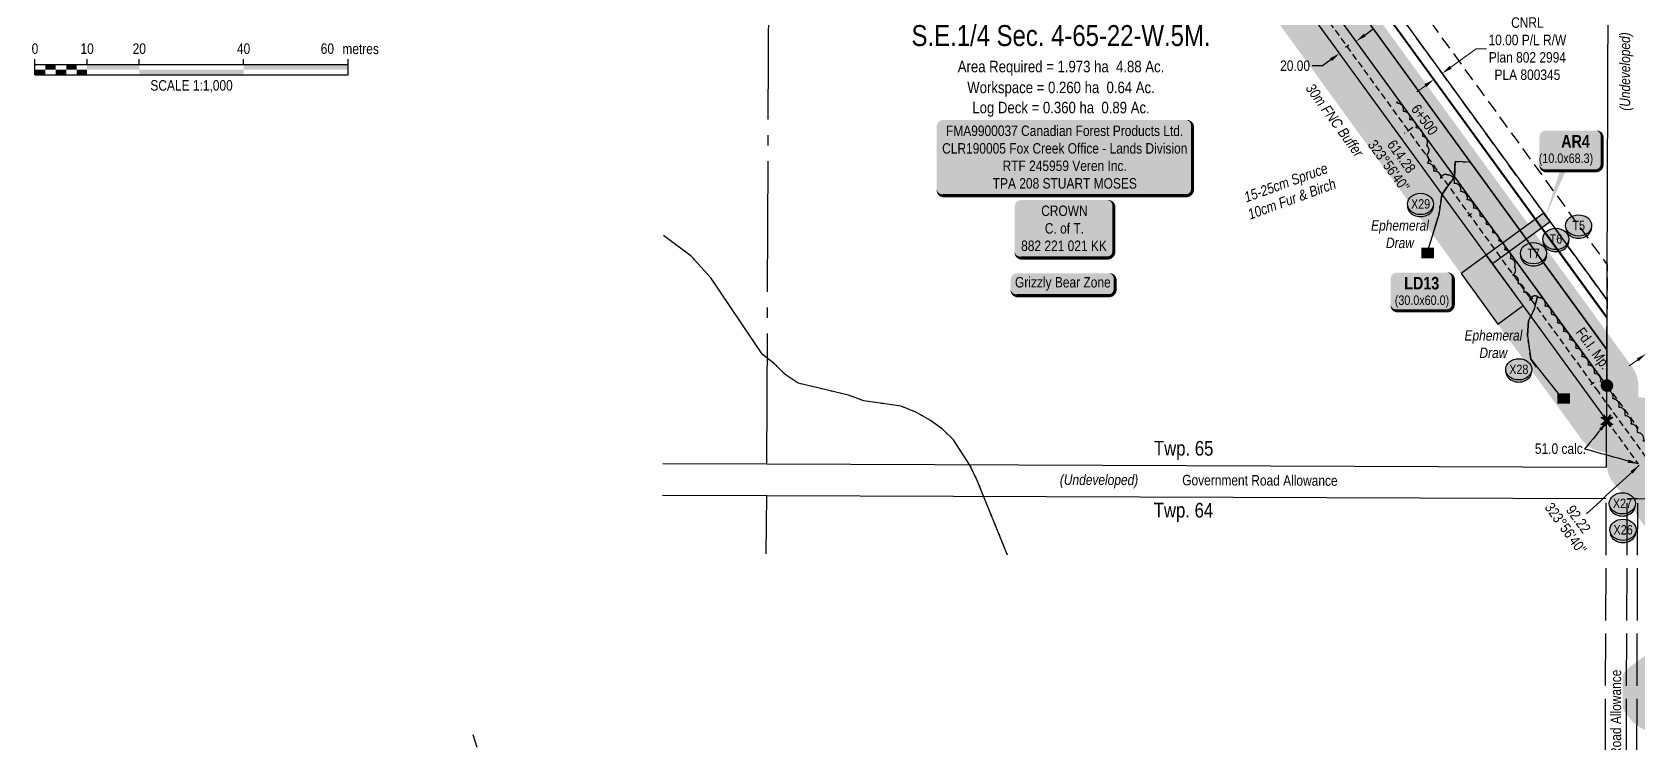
# Model space of a CAD drawing. Extents: x 481557 to 490744, y 6043801 to 6052728.
# Drawn here: x 482158 to 483696, y 6048831 to 6049512 of the extents above; entities that cross this region are included whole.
import ezdxf
from ezdxf.enums import TextEntityAlignment as Align

# ---------------------------------------------------------------- set-up
doc = ezdxf.new("R2010")
doc.units = 0
doc.header["$LTSCALE"] = 5
doc.header["$PDSIZE"] = 5
for name, pattern in [('0', [1, 1, 0]), ('foc-ACCESSROAD', [3.75, 2.5, -1.25]), ('foc-QUARTERLINE', [33, 25, -3, 2, -3]), ('foc-TIELINE', [1.875, 1.25, -0.625]), ('foc-TOPO-ephemeral', [6.25, 3.125, -0.625, 0.625, -0.625, 0.625, -0.625]), ('foc-TRAV', [1.875, 1.25, -0.625]), ('foc-UNSURVEYED', [12.5, 10, -2.5]), ('foc-WHEELTRACKS', [2, 0.4, -1.6])]:
    doc.linetypes.add(name, pattern=pattern)
doc.layers.get('Defpoints').update_dxf_attribs({"color": 9})
for name, color, linetype in [('AS-OWNER', 7, 'Continuous'), ('AS-SURFACE IMPACT', 7, 'Continuous'), ('AS-UNDERLAY-H', 141, 'Continuous'), ('C-AR', 13, 'foc-ACCESSROAD'), ('C-RW', 13, 'Continuous'), ('C-SYMBOL', 7, 'Continuous'), ('D-TXT', 6, 'Continuous'), ('DETAIL-T', 7, 'Continuous'), ('F-RW', 190, 'Continuous'), ('L-AREAREQUIRED', 7, 'Continuous'), ('L-AREAWORK', 5, 'Continuous'), ('L-BD', 7, 'Continuous'), ('L-MON', 1, 'Continuous'), ('L-QSEC', 8, 'foc-QUARTERLINE'), ('L-ROAD-T', 7, 'Continuous'), ('L-SEC', 7, 'Continuous'), ('L-SECLBL', 7, 'Continuous'), ('L-USEC', 7, 'foc-UNSURVEYED'), ('P-BUFFER-H 30m', 51, 'Continuous'), ('P-BUFFER-T', 40, 'Continuous'), ('P-CROSSINGS', 250, 'Continuous'), ('P-PROPOSED', 10, 'Continuous'), ('P-PROPOSED-H', 21, 'Continuous'), ('P-TEMP-BLOCKS', 250, 'Continuous'), ('P-TEMP-H', 41, 'Continuous'), ('P-TEMP_LOG DECK', 46, 'Continuous'), ('P-TRAV', 4, 'foc-TRAV'), ('P-TXT', 4, 'Continuous'), ('P-WORKAREA', 113, 'Continuous'), ('P-WORKAREA-H', 111, 'Continuous'), ('T-BUSH', 110, '0'), ('T-BUSH-T', 110, 'Continuous'), ('T-DRAW', 143, 'foc-TOPO-ephemeral'), ('T-TIE', 201, 'foc-TIELINE'), ('T-WATER-P3', 160, 'foc-WHEELTRACKS'), ('T-WATER-T', 170, 'Continuous')]:
    doc.layers.add(name, color=color, linetype=linetype)
for name, color, linetype, lineweight in [('C-AR-T', 13, 'Continuous', 9), ('F-RW-T', 190, 'Continuous', 9), ('T-TEXT', 48, 'Continuous', 18)]:
    doc.layers.add(name, color=color, linetype=linetype, lineweight=lineweight)
doc.styles.add('100L', font='ARIALN.TTF', dxfattribs={"height": 11})
doc.styles.add('175L', font='ARIALN.TTF', dxfattribs={"height": 20})
doc.styles.add('80', font='ARIALN.TTF', dxfattribs={"height": 10})
doc.styles.add('80CG', font='ARIALN.TTF', dxfattribs={"height": 10})
doc.styles.add('80L', font='ARIALN.TTF', dxfattribs={"height": 10})
doc.styles.add('80LS', font='ARIALNI.TTF', dxfattribs={"height": 10})
doc.styles.add('BOLD', font='ARIALNB.TTF')
doc.styles.add('Crossing', font='ARIALN.TTF', dxfattribs={"height": 10})
doc.styles.add('foc-LtypeFont', font='ARIALN.TTF', dxfattribs={"height": 7.35})
doc.linetypes.add('foc-TOPO-flowdirection-NOLINE', pattern='A,0,[">",foc-LtypeFont,S=0.3,R=0,X=0,Y=-0.945],-20,[">",foc-LtypeFont,S=0.3,R=0,X=0,Y=-0.945],0', length=20)
doc.dimstyles.new('Compass 5 000', dxfattribs={"dimscale": 5, "dimtxt": 9, "dimasz": 2, "dimexe": 0.2, "dimexo": 0.0625, "dimgap": 0.5, "dimtad": 0, "dimtih": 1, "dimtoh": 1, "dimzin": 0, "dimdsep": 46, "dimtxsty": '80CG', "dimcen": 0.1, "dimse1": 1, "dimse2": 1, "dimclrd": 256, "dimclrt": 256, "dimaunit": 1, "dimadec": 4, "dimazin": 0, "dimtfac": 0.06, "dimtofl": 0, "dimtmove": 0, "dimatfit": 1, "dimfxl": 0.2, "dimtolj": 1, "dimtzin": 0, "dimlwd": -1, "dimarcsym": 0})

# ---------------------------------------------------------------- blocks, each defined once
blk = doc.blocks.new('*U78')
h = blk.add_hatch(color=255)
edge = h.paths.add_edge_path()
edge.add_line((-116.5, -37), (116.5, -37))
edge.add_arc((116.5, -31), 6, 270, 360)
edge.add_line((122.5, -31), (122.5, 29.5))
edge.add_arc((116.5, 29.5), 6, 0, 90)
edge.add_line((116.5, 35.5), (-116.5, 35.5))
edge.add_arc((-116.5, 29.5), 6, 90, 180)
edge.add_line((-122.5, 29.5), (-122.5, -31))
edge.add_arc((-116.5, -31), 6, 180, 270)
at = {"color": 44, "flags": 128}
blk.add_lwpolyline([(-116.5, -37, 3, 3, 0), (116.5, -37, 3, 3, 0.414214), (122.5, -31, 3, 3, 0), (122.5, 29.5, 3, 0, 0.414214), (116.5, 35.5, 0, 0, 0), (-116.5, 35.5, 0, 0, 0.414214), (-122.5, 29.5, 0, 0, 0), (-122.5, -31, 0, 3, 0.414214)], format="xyseb", close=True, dxfattribs=at)
at = {"color": 44, "style": '80'}
blk.add_attdef('ENTER_TEXT_001', (-36, -5), '', height=10, dxfattribs=at)
blk = doc.blocks.new('*D23')
at = {"layer": 'C-AR-T', "transparency": 16777216}
for p, q in [((483728.5, 6049221.5), (483736.6, 6049227.4)), ((483736.6, 6049227.4), (483746.6, 6049227.4)), ((483696.2, 6049198), (483688.1, 6049192.1))]:
    blk.add_line(p, q, dxfattribs=at)
for points in [[(483727.5, 6049222.8), (483729.5, 6049220.1), (483720.4, 6049215.6)], [(483695.2, 6049199.3), (483697.1, 6049196.6), (483704.2, 6049203.8)]]:
    blk.add_solid(points, dxfattribs=at)
at = {"layer": 'Defpoints', "color": 0, "transparency": 16777216}
for p in [(483720.4, 6049215.6), (483756.4, 6049166.2), (483740.2, 6049154.4)]:
    blk.add_point(p, dxfattribs=at)
at = {"layer": 'C-AR-T', "transparency": 16777216, "insert": (483780.9, 6049227.4), "char_height": 10, "attachment_point": 5, "style": '80CG'}
blk.add_mtext('\\A1;Veren\\P20.00 A/R\\PLOC 800686', dxfattribs=at)
blk = doc.blocks.new('*U33')
h = blk.add_hatch(color=255)
edge = h.paths.add_edge_path()
edge.add_line((-41.5, -28.5), (41.5, -28.5))
edge.add_arc((41.5, -22.5), 6, 270, 360)
edge.add_line((47.5, -22.5), (47.5, 21))
edge.add_arc((41.5, 21), 6, 0, 90)
edge.add_line((41.5, 27), (-41.5, 27))
edge.add_arc((-41.5, 21), 6, 90, 180)
edge.add_line((-47.5, 21), (-47.5, -22.5))
edge.add_arc((-41.5, -22.5), 6, 180, 270)
at = {"color": 14, "flags": 128}
blk.add_lwpolyline([(-41.5, -28.5, 3, 3, 0), (41.5, -28.5, 3, 3, 0.414214), (47.5, -22.5, 3, 3, 0), (47.5, 21, 3, 0, 0.414214), (41.5, 27, 0, 0, 0), (-41.5, 27, 0, 0, 0.414214), (-47.5, 21, 0, 0, 0), (-47.5, -22.5, 0, 3, 0.414214)], format="xyseb", close=True, dxfattribs=at)
at = {"color": 14, "style": '80'}
blk.add_attdef('ENTER_TEXT_001', (-26.8, -4.9), '', height=10, dxfattribs=at)
blk = doc.blocks.new('*D44')
at = {"layer": 'Defpoints', "color": 0, "transparency": 16777216}
for p in [(483508.4, 6049473), (483508.9, 6049472.4), (483500.4, 6049467.2)]:
    blk.add_point(p, dxfattribs=at)
at = {"layer": 'F-RW-T', "transparency": 16777216}
for p, q in [((483517, 6049478.2), (483541.4, 6049496)), ((483541.4, 6049496), (483551.4, 6049496)), ((483492.8, 6049460.6), (483484.7, 6049454.7))]:
    blk.add_line(p, q, dxfattribs=at)
for points in [[(483516, 6049479.6), (483518, 6049476.9), (483508.9, 6049472.4)], [(483491.8, 6049462), (483493.7, 6049459.3), (483500.8, 6049466.5)]]:
    blk.add_solid(points, dxfattribs=at)
at = {"layer": 'F-RW-T', "transparency": 16777216, "insert": (483590.5, 6049496), "char_height": 10, "attachment_point": 5, "style": '80CG'}
blk.add_mtext('\\A1;CNRL\\P10.00 P/L R/W\\PPlan 802 2994\\PPLA 800345', dxfattribs=at)
blk = doc.blocks.new('fdia')
at = {"color": 255, "const_width": 1}
blk.add_lwpolyline([(-0.5, 0, 1), (0.5, 0, 1)], format="xyb", close=True, dxfattribs=at)
blk = doc.blocks.new('Fdiaa')
blk.add_blockref('fdia', (0, 0))
blk = doc.blocks.new('fdib')
at = {"color": 1, "const_width": 1.6}
blk.add_lwpolyline([(-0.4, 0, 1), (0.4, 0, 1)], format="xyb", close=True, dxfattribs=at)
at = {"color": 1}
blk.add_circle((0, 0), 0.8, dxfattribs=at)
blk = doc.blocks.new('Fdibb')
blk.add_blockref('fdib', (0, 0))
blk = doc.blocks.new('fdicc')
for name in ['Fdibb', 'Fdiaa']:
    blk.add_blockref(name, (0, 0))
blk = doc.blocks.new('FDI')
blk.add_blockref('fdicc', (0, 0))
blk = doc.blocks.new('*U87')
h = blk.add_hatch(color=191)
edge = h.paths.add_edge_path()
edge.add_line((-24, -18.2), (24, -18.2))
edge.add_arc((24, -12.2), 6, 270, 360)
edge.add_line((30, -12.2), (30, 12.5))
edge.add_arc((24, 12.5), 6, 0, 90)
edge.add_line((24, 18.5), (-24, 18.5))
edge.add_arc((-24, 12.5), 6, 90, 180)
edge.add_line((-30, 12.5), (-30, -12.2))
edge.add_arc((-24, -12.2), 6, 180, 270)
at = {"color": 250, "flags": 128}
blk.add_lwpolyline([(-24, -18.2, 3, 3, 0), (24, -18.2, 3, 3, 0.414214), (30, -12.2, 3, 3, 0), (30, 12.5, 3, 0, 0.414214), (24, 18.5, 0, 0, 0), (-24, 18.5, 0, 0, 0.414214), (-30, 12.5, 0, 0, 0), (-30, -12.2, 0, 3, 0.414214)], format="xyseb", close=True, dxfattribs=at)
at = {"flags": 128}
blk.add_lwpolyline([(-19.7, 12.4, 0, 7.5, 0), (0, 0, 0, 0, 0)], format="xyseb", dxfattribs=at)
at = {"color": 250}
for tag, p, height, style in [('TEMP_AREA_W1_001', (-9.2, 2.2), 12, 'BOLD'), ('ENTER_TEXT_001', (-30.7, -12.5), 9, '80')]:
    blk.add_attdef(tag, p, '', height=height, dxfattribs=dict(at, style=style))
blk = doc.blocks.new('*D107')
at = {"layer": 'Defpoints', "color": 0, "transparency": 16777216}
for p in [(483426.7, 6049502.9), (483410.4, 6049491.4), (483410.6, 6049491.2)]:
    blk.add_point(p, dxfattribs=at)
at = {"layer": 'P-TXT', "transparency": 16777216}
for p, q in [((483434.6, 6049509.1), (483442.7, 6049514.9)), ((483402.4, 6049485.6), (483394.3, 6049479.7)), ((483394.3, 6049479.7), (483384.3, 6049479.7))]:
    blk.add_line(p, q, dxfattribs=at)
for points in [[(483433.7, 6049510.4), (483435.6, 6049507.7), (483426.6, 6049503.2)], [(483401.4, 6049486.9), (483403.3, 6049484.2), (483410.4, 6049491.4)]]:
    blk.add_solid(points, dxfattribs=at)
at = {"layer": 'P-TXT', "transparency": 16777216, "insert": (483367.9, 6049479.7), "char_height": 10, "attachment_point": 5, "style": '80CG'}
blk.add_mtext('\\A1;20.00', dxfattribs=at)
blk = doc.blocks.new('xing2')
h = blk.add_hatch(color=50)
h.dxf.hatch_style = 1
edge = h.paths.add_edge_path()
edge.add_ellipse((0, 0), major_axis=(-12.5, 0), ratio=0.816297, start_angle=0, end_angle=360)
h = blk.add_hatch(color=250)
h.dxf.hatch_style = 1
edge = h.paths.add_edge_path()
edge.add_ellipse((0, -2), major_axis=(-12.5, 0), ratio=0.816297, start_angle=0, end_angle=180)
edge.add_line((12.5, -2), (12.5, 0))
edge.add_ellipse((0, 0), major_axis=(-12.5, 0), ratio=0.816297, start_angle=0, end_angle=180, ccw=False)
edge.add_line((-12.5, 0), (-12.5, -2))
at = {"color": 250}
blk.add_ellipse((0, 0), major_axis=(-12.5, 0), ratio=0.816297, dxfattribs=at)
blk.add_ellipse((0, -2), major_axis=(-12.5, 0), ratio=0.816297, start_param=0, end_param=3.141593, dxfattribs=at)
at = {"color": 250, "style": 'Crossing'}
blk.add_attdef('CROSSING', text='', height=9, dxfattribs=at).set_placement((0.1, 0), align=Align.MIDDLE_CENTER)
at = {"color": 250, "style": 'Crossing', "flags": 1}
for tag, p in [('OWNER', (0.1, -12.5)), ('DESCRIPTION', (0.1, -25.8)), ('LOCATION', (0.1, -39.3)), ('DWG_REF', (0.1, -52.8))]:
    blk.add_attdef(tag, text='', height=9, dxfattribs=at).set_placement(p, align=Align.MIDDLE_CENTER)
blk = doc.blocks.new('*U16')
at = {"color": 0}
for p, q in [((-150, 0), (-150, 15)), ((-150, 10), (150.2, 10)), ((-150, 0), (150.2, 0)), ((-100, 10), (-100, 15)), ((-50, 10), (-50, 15)), ((50, 10), (50, 15)), ((150.2, 0), (150.2, 15))]:
    blk.add_line(p, q, dxfattribs=at)
for points in [[(-150, 5), (-140, 5), (-150, 0), (-140, 0)], [(-140, 10), (-130, 10), (-140, 5), (-130, 5)], [(-130, 5), (-120, 5), (-130, 0), (-120, 0)], [(-120, 10), (-110, 10), (-120, 5), (-110, 5)], [(-110, 5), (-100, 5), (-110, 0), (-100, 0)], [(-100, 10), (-50, 10), (-100, 5), (-50, 5)], [(-50, 5), (50, 5), (-50, 0), (50, 0)], [(50, 10), (150.2, 10), (50, 5), (150.2, 5)]]:
    blk.add_solid(points, dxfattribs=at)
at = {"color": 0, "style": '80'}
blk.add_text('metres', height=10, dxfattribs=at).set_placement((162.2, 20), align=Align.CENTER)
at = {"color": 0, "char_height": 10, "style": '80'}
for s, insert, attachment_point in [('0', (-150, 30.2), 2), ('10', (-100, 30.2), 2), ('20', (-50, 30.2), 2), ('40', (50, 30.2), 2), ('60', (136.7, 30.2), 3), ('SCALE 1:1,000', (0.1, -5), 2)]:
    blk.add_mtext(s, dxfattribs=dict(at, insert=insert, attachment_point=attachment_point))
blk = doc.blocks.new('TEMP')
h = blk.add_hatch(color=255)
h.dxf.hatch_style = 1
h.paths.add_polyline_path([(0, 0.25), (-0.67, 1.15), (-0.67, 0.67), (-1.15, 0.67), (-0.25, 0), (-1.15, -0.67), (-0.67, -0.67), (-0.67, -1.15), (0, -0.25), (0.67, -1.15), (0.67, -0.67), (1.15, -0.67), (0.25, 0), (1.15, 0.67), (0.67, 0.67), (0.67, 1.15)])
h.paths.add_polyline_path([(0.57, 0.85), (0.57, 0.57), (0.85, 0.57), (0.08, 0), (0.85, -0.57), (0.57, -0.57), (0.57, -0.85), (0, -0.08), (-0.57, -0.85), (-0.57, -0.57), (-0.85, -0.57), (-0.08, 0), (-0.85, 0.57), (-0.57, 0.57), (-0.57, 0.85), (0, 0.08)], flags=16)
h = blk.add_hatch(color=1)
h.dxf.hatch_style = 1
h.paths.add_polyline_path([(0, 0.08), (-0.57, 0.85), (-0.57, 0.57), (-0.85, 0.57), (-0.08, 0), (-0.85, -0.57), (-0.57, -0.57), (-0.57, -0.85), (0, -0.08), (0.57, -0.85), (0.57, -0.57), (0.85, -0.57), (0.08, 0), (0.85, 0.57), (0.57, 0.57), (0.57, 0.85)])
at = {"color": 1}
for p, q in [((-0.08, 0), (0.08, 0)), ((0, 0.08), (0, -0.08))]:
    blk.add_line(p, q, dxfattribs=at)
at = {"color": 255, "flags": 128}
blk.add_lwpolyline([(-0.25, 0), (-1.15, 0.67), (-0.67, 0.67), (-0.67, 1.15), (0, 0.25), (0.67, 1.15), (0.67, 0.67), (1.15, 0.67), (0.25, 0), (1.15, -0.67), (0.67, -0.67), (0.67, -1.15), (0, -0.25), (-0.67, -1.15), (-0.67, -0.67), (-1.15, -0.67)], close=True, dxfattribs=at)
at = {"color": 1, "flags": 128}
blk.add_lwpolyline([(-0.08, 0), (-0.85, 0.57), (-0.57, 0.57), (-0.57, 0.85), (0, 0.08), (0.57, 0.85), (0.57, 0.57), (0.85, 0.57), (0.08, 0), (0.85, -0.57), (0.57, -0.57), (0.57, -0.85), (0, -0.08), (-0.57, -0.85), (-0.57, -0.57), (-0.85, -0.57)], close=True, dxfattribs=at)
blk = doc.blocks.new('*U126')
h = blk.add_hatch(color=111)
edge = h.paths.add_edge_path()
edge.add_line((-24, -20), (24, -20))
edge.add_arc((24, -14), 6, 270, 360)
edge.add_line((30, -14), (30, 12.5))
edge.add_arc((24, 12.5), 6, 0, 90)
edge.add_line((24, 18.5), (-24, 18.5))
edge.add_arc((-24, 12.5), 6, 90, 180)
edge.add_line((-30, 12.5), (-30, -14))
edge.add_arc((-24, -14), 6, 180, 270)
at = {"color": 250, "flags": 128}
blk.add_lwpolyline([(-24, -20, 3, 3, 0), (24, -20, 3, 3, 0.414214), (30, -14, 3, 3, 0), (30, 12.5, 3, 0, 0.414214), (24, 18.5, 0, 0, 0), (-24, 18.5, 0, 0, 0.414214), (-30, 12.5, 0, 0, 0), (-30, -14, 0, 3, 0.414214)], format="xyseb", close=True, dxfattribs=at)
at = {"flags": 128}
blk.add_lwpolyline([(-24.8, -65, 0, 7.5, 0), (0, 0, 0, 0, 0)], format="xyseb", dxfattribs=at)
at = {"color": 250}
for tag, p, height, style in [('TEMP_AREA_W1_001', (-9.2, 2.2), 12, 'BOLD'), ('ENTER_TEXT_001', (-30.7, -12.5), 9, '80')]:
    blk.add_attdef(tag, p, '', height=height, dxfattribs=dict(at, style=style))
blk = doc.blocks.new('Well_proximity')
h = blk.add_hatch(color=191)
h.dxf.hatch_style = 1
edge = h.paths.add_edge_path()
edge.add_ellipse((0, 0), major_axis=(-12.5, 0), ratio=0.816297, start_angle=0, end_angle=360)
h = blk.add_hatch(color=250)
h.dxf.hatch_style = 1
edge = h.paths.add_edge_path()
edge.add_ellipse((0, -2), major_axis=(-12.5, 0), ratio=0.816297, start_angle=0, end_angle=180)
edge.add_line((12.5, -2), (12.5, 0))
edge.add_ellipse((0, 0), major_axis=(-12.5, 0), ratio=0.816297, start_angle=0, end_angle=180, ccw=False)
edge.add_line((-12.5, 0), (-12.5, -2))
at = {"color": 250}
blk.add_ellipse((0, 0), major_axis=(-12.5, 0), ratio=0.816297, dxfattribs=at)
blk.add_ellipse((0, -2), major_axis=(-12.5, 0), ratio=0.816297, start_param=0, end_param=3.141593, dxfattribs=at)
at = {"color": 250, "style": '80L'}
blk.add_attdef('CROSSING', text='', height=9, dxfattribs=at).set_placement((0.1, 0), align=Align.MIDDLE_CENTER)
blk = doc.blocks.new('*U175')
h = blk.add_hatch(color=255)
edge = h.paths.add_edge_path()
edge.add_line((-44, -11.5), (44, -11.5))
edge.add_arc((44, -5.5), 6, 270, 360)
edge.add_line((50, -5.5), (50, 4))
edge.add_arc((44, 4), 6, 0, 90)
edge.add_line((44, 10), (-44, 10))
edge.add_arc((-44, 4), 6, 90, 180)
edge.add_line((-50, 4), (-50, -5.5))
edge.add_arc((-44, -5.5), 6, 180, 270)
at = {"color": 131, "flags": 128}
blk.add_lwpolyline([(-44, -11.5, 3, 3, 0), (44, -11.5, 3, 3, 0.414214), (50, -5.5, 3, 3, 0), (50, 4, 3, 0, 0.414214), (44, 10, 0, 0, 0), (-44, 10, 0, 0, 0.414214), (-50, 4, 0, 0, 0), (-50, -5.5, 0, 3, 0.414214)], format="xyseb", close=True, dxfattribs=at)
at = {"color": 131, "style": '80'}
blk.add_attdef('ENTER_TEXT_001', (-36, -5), '', height=10, dxfattribs=at)
blk = doc.blocks.new('label_road_undeveloped')
at = {"layer": 'L-ROAD-T', "style": '80L'}
blk.add_text('Government Road Allowance', height=10, dxfattribs=at).set_placement((0, 0), align=Align.MIDDLE_CENTER)
at = {"layer": 'T-TEXT', "style": '80LS'}
blk.add_text('(Undeveloped)', height=10, dxfattribs=at).set_placement((-154.2, 0), align=Align.MIDDLE_CENTER)

msp = doc.modelspace()

# ---------------------------------------------------------------- hatches: boundary and pattern name
at = {"layer": 'AS-UNDERLAY-H'}
h = msp.add_hatch(color=256, dxfattribs=at)
h.dxf.hatch_style = 1
h.paths.add_polyline_path([(483501.108, 6049305.274), (483488.989, 6049305.274), (483488.989, 6049295.259), (483501.108, 6049295.259)])
at = {"layer": 'P-BUFFER-H 30m'}
h = msp.add_hatch(color=256, dxfattribs=at)
h.dxf.hatch_style = 1
edge = h.paths.add_edge_path()
edge.add_line((484340.381, 6048613.97), (484003.208, 6048912.075))
edge.add_line((484003.208, 6048912.075), (483912.878, 6049036.152))
edge.add_arc((483888.624, 6049018.495), 30, 36.05524, 126.05524)
edge.add_line((483870.967, 6049042.749), (483823.881, 6049008.469))
edge.add_line((483823.881, 6049008.469), (483769.927, 6049082.579))
edge.add_arc((483745.674, 6049064.922), 30, 36.05524, 74.636786)
edge.add_arc((483723.651, 6049095.172), 30, 357.473695, 396.05524)
edge.add_line((483747.905, 6049112.829), (483721.023, 6049149.754))
edge.add_arc((483696.77, 6049132.097), 30, 36.05524, 90.111212)
edge.add_line((483696.711, 6049162.097), (483696.751, 6049173.225))
edge.add_arc((483666.751, 6049173.33), 30, 359.797904, 396.05524)
edge.add_line((483691.004, 6049190.987), (483344.157, 6049667.416))
edge.add_arc((483319.903, 6049649.759), 30, 36.05524, 50.961766)
edge.add_line((483338.798, 6049673.061), (483192.043, 6049792.063))
edge.add_line((483192.043, 6049792.063), (483068.853, 6049891.956))
edge.add_line((483068.853, 6049891.956), (483068.906, 6049973.808))
edge.add_arc((483038.906, 6049973.827), 30, 359.962988, 377.004049)
edge.add_line((483067.595, 6049982.6), (483024.782, 6050122.599))
edge.add_arc((482996.093, 6050113.826), 30, 17.004049, 69.763828)
edge.add_line((483006.47, 6050141.974), (483015.33, 6050158.643))
edge.add_arc((482988.84, 6050172.723), 30, 332.008161, 353.661808)
edge.add_line((483018.656, 6050169.411), (483037.528, 6050339.308))
edge.add_line((483037.528, 6050339.308), (483126.42, 6050329.434))
edge.add_arc((483129.732, 6050359.251), 30, 263.661808, 353.661808)
edge.add_line((483159.548, 6050355.939), (483161.755, 6050375.806))
edge.add_arc((483131.939, 6050379.118), 30, 353.661808, 443.661808)
edge.add_line((483135.25, 6050408.934), (482996.674, 6050424.327))
edge.add_arc((482993.362, 6050394.51), 30, 83.661808, 173.661808)
edge.add_line((482963.546, 6050397.822), (482954.388, 6050315.372))
edge.add_line((482954.388, 6050315.372), (482908.511, 6050113.203))
edge.add_arc((482937.767, 6050106.564), 30, 167.214757, 257.214757)
edge.add_line((482931.128, 6050077.308), (482956.766, 6050071.49))
edge.add_line((482956.766, 6050071.49), (482988.912, 6049966.37))
edge.add_line((482988.912, 6049966.37), (482988.848, 6049868.165))
edge.add_arc((483018.848, 6049868.146), 30, 179.962988, 230.961766)
edge.add_line((482999.953, 6049844.844), (483141.663, 6049729.933))
edge.add_line((483141.663, 6049729.933), (483283.338, 6049615.05))
edge.add_line((483283.338, 6049615.05), (483642.378, 6049121.874))
edge.add_arc((483666.632, 6049139.531), 30, 216.05524, 270.111212)
edge.add_line((483666.69, 6049109.531), (483666.651, 6049098.403))
edge.add_arc((483696.65, 6049098.298), 30, 179.797904, 217.303869)
edge.add_line((483672.787, 6049080.116), (483675.185, 6049076.97))
edge.add_arc((483699.048, 6049095.151), 30, 217.303869, 254.249544)
edge.add_arc((483720.878, 6049065.019), 30, 177.595482, 216.05524)
edge.add_line((483696.624, 6049047.362), (483762.131, 6048957.382))
edge.add_line((483762.131, 6048957.382), (483689.322, 6048904.388))
edge.add_arc((483706.976, 6048880.133), 30, 126.048728, 216.048728)
edge.add_line((483682.721, 6048862.478), (483688.606, 6048854.393))
edge.add_arc((483712.861, 6048872.048), 30, 216.048728, 306.048728)
edge.add_line((483730.515, 6048847.792), (483811.244, 6048906.55))
edge.add_arc((483793.59, 6048930.806), 30, 306.048728, 312.387022)
edge.add_arc((483812.889, 6048938.633), 30, 271.76727, 306.05524)
edge.add_line((483830.546, 6048914.379), (483877.632, 6048948.659))
edge.add_line((483877.632, 6048948.659), (483941.753, 6048860.583))
edge.add_arc((483966.007, 6048878.24), 30, 216.05524, 228.519101)
edge.add_line((483946.136, 6048855.765), (484284.245, 6048556.832))
edge.add_line((484284.245, 6048556.832), (485176.199, 6047451.079))
edge.add_line((485176.199, 6047451.079), (485115.331, 6047401.981))
edge.add_arc((485134.167, 6047378.631), 30, 128.89134, 162.898988)
edge.add_arc((485121.912, 6047362.344), 30, 123.182874, 128.14601)
edge.add_line((485103.382, 6047385.938), (485024.739, 6047324.171))
edge.add_arc((485043.269, 6047300.578), 30, 128.14601, 218.14601)
edge.add_line((485019.675, 6047282.048), (485025.852, 6047274.183))
edge.add_arc((485049.445, 6047292.713), 30, 218.14601, 308.14601)
edge.add_line((485067.975, 6047269.12), (485138.977, 6047324.885))
edge.add_line((485138.977, 6047324.885), (485407.647, 6046991.815))
edge.add_arc((485430.997, 6047010.651), 30, 218.89134, 247.615614)
edge.add_line((485419.573, 6046982.911), (485422.084, 6046981.877))
edge.add_line((485422.084, 6046981.877), (485493.919, 6046892.816))
edge.add_arc((485517.27, 6046911.651), 30, 218.889225, 255.640835)
edge.add_line((485509.83, 6046882.588), (485524.425, 6046878.852))
edge.add_line((485524.425, 6046878.852), (486832.586, 6045257.03))
edge.add_line((486832.586, 6045257.03), (487266.202, 6044719.512))
edge.add_line((487266.202, 6044719.512), (487219.98, 6044719.388))
edge.add_arc((487220.061, 6044689.388), 30, 90.15427, 180.15427)
edge.add_line((487190.061, 6044689.307), (487190.088, 6044679.312))
edge.add_arc((487220.088, 6044679.393), 30, 180.15427, 270.15427)
edge.add_line((487220.168, 6044649.393), (487324.124, 6044649.673))
edge.add_arc((487324.044, 6044679.673), 30, 270.15427, 270.616912)
edge.add_arc((487340.88, 6044674.721), 30, 236.602714, 270.15427)
edge.add_line((487340.961, 6044644.721), (487521.159, 6044645.206))
edge.add_arc((487521.079, 6044675.206), 30, 270.15427, 360.15427)
edge.add_line((487551.078, 6044675.287), (487551.025, 6044695.276))
edge.add_arc((487521.025, 6044695.196), 30, 0.15427, 90.15427)
edge.add_line((487520.944, 6044725.195), (487364.729, 6044724.775))
edge.add_line((487364.729, 6044724.775), (486894.845, 6045307.251))
edge.add_line((486894.845, 6045307.251), (485576.26, 6046941.996))
edge.add_arc((485552.909, 6046923.162), 30, 38.889638, 75.640835)
edge.add_line((485560.349, 6046952.224), (485545.755, 6046955.96))
edge.add_line((485545.755, 6046955.96), (485476.308, 6047042.059))
edge.add_arc((485452.958, 6047023.225), 30, 38.889225, 67.615614)
edge.add_line((485464.382, 6047050.964), (485461.869, 6047051.999))
edge.add_line((485461.869, 6047051.999), (485204.461, 6047371.107))
edge.add_line((485204.461, 6047371.107), (485265.329, 6047420.206))
edge.add_arc((485246.493, 6047443.556), 30, 308.89134, 398.89134)
edge.add_line((485269.843, 6047462.392), (484486.955, 6048432.936))
edge.add_line((484486.955, 6048432.936), (484492.388, 6048439.076))
edge.add_arc((484469.921, 6048458.956), 30, 318.496338, 408.424467)
edge.add_line((484489.829, 6048481.398), (484342.29, 6048612.277))
edge.add_line((484342.29, 6048612.277), (484340.381, 6048613.97))
h = msp.add_hatch(color=256, dxfattribs=at)
h.dxf.hatch_style = 1
h.paths.add_polyline_path([(483631.249, 6049166.017), (483619.13, 6049166.017), (483619.13, 6049156.002), (483631.249, 6049156.002)])
at = {"layer": 'P-PROPOSED-H'}
h = msp.add_hatch(color=256, dxfattribs=at)
h.dxf.hatch_style = 1
h.paths.add_polyline_path([(483666.632, 6049139.531), (483666.751, 6049173.33), (483319.903, 6049649.759), (483173.148, 6049768.761), (483038.844, 6049877.667), (483038.906, 6049973.827), (482996.093, 6050113.826), (482961.684, 6050121.634), (482988.84, 6050172.724), (483011.023, 6050372.436), (483129.732, 6050359.251), (483131.939, 6050379.118), (482993.362, 6050394.51), (482984.018, 6050310.38), (482937.767, 6050106.564), (482980.368, 6050096.897), (483018.915, 6049970.845), (483018.848, 6049868.146), (483160.558, 6049753.235), (483305.282, 6049635.88)])
at = {"layer": 'P-TEMP-H'}
h = msp.add_hatch(color=256, dxfattribs=at)
h.dxf.hatch_style = 1
h.paths.add_polyline_path([(483551.131, 6049298.377), (483526.888, 6049280.732), (483562.178, 6049232.247), (483586.421, 6049249.892)])
at = {"layer": 'P-WORKAREA-H'}
h = msp.add_hatch(color=256, dxfattribs=at)
h.dxf.hatch_style = 1
h.paths.add_polyline_path([(483557.016, 6049290.292), (483612.332, 6049330.554), (483606.447, 6049338.639), (483551.131, 6049298.377)])

# ---------------------------------------------------------------- linework, layer by layer
at = {"layer": 'C-AR', "flags": 128}
for points in [[(483110.774, 6050637.704), (483104.18, 6050578.318), (483094.177, 6050488.302), (483090.613, 6050455.489), (483088.324, 6050435.634), (483086.221, 6050415.951), (483080.445, 6050364.739), (483058.241, 6050164.153), (483056.551, 6050148.938), (483134.298, 6049894.677), (483138.443, 6049891.312), (483219.394, 6049825.674), (483288.127, 6049809.44), (483666.925, 6049289.058), (483666.805, 6049255.259), (483276.683, 6049791.71), (483218.655, 6049805.326), (483198.343, 6049810.141), (483119.736, 6049873.892), (483114.379, 6049891.408), (483036.214, 6050147.04), (483037.904, 6050162.255), (483066.336, 6050418.162), (483068.522, 6050437.833), (483091.022, 6050637.733)], [(482580.147, 6048839.002), (482676.476, 6048523.974), (482686.837, 6048515.562), (482889.422, 6048351.477), (483061.254, 6048310.893), (483329.746, 6047942.006)]]:
    msp.add_lwpolyline(points, dxfattribs=at)
at = {"layer": 'C-RW', "flags": 128}
msp.add_lwpolyline([(483334.739, 6049663.382), (483666.642, 6049207.369), (483666.751, 6049173.33), (483650.462, 6049195.38), (483319.903, 6049649.759)], dxfattribs=at)
at = {"layer": 'F-RW', "flags": 128}
msp.add_lwpolyline([(483103.537, 6050750.382), (483097.173, 6050695.717), (483066.338, 6050418.162), (483036.214, 6050147.04), (483114.379, 6049891.408), (483119.736, 6049873.895), (483198.716, 6049810.142), (483219.033, 6049805.378), (483276.683, 6049791.71), (483666.823, 6049255.236), (483666.761, 6049238.339), (483270.773, 6049782.846), (483194.348, 6049801.108), (483111.072, 6049868.052), (483104.211, 6049891.432), (483025.995, 6050146.283), (483060.861, 6050458.997), (483087.122, 6050695.752), (483093.486, 6050750.417)], dxfattribs=at)
at = {"layer": 'F-RW'}
msp.add_lwpolyline([(482718.548, 6050216.105), (482866.543, 6050182.54), (482980.726, 6050156.643), (483000.909, 6050152.063), (483026.562, 6050146.248), (483104.43, 6049891.591), (483111.072, 6049868.052), (483194.405, 6049801.107), (483270.773, 6049782.846), (483666.763, 6049239.003), (483666.65, 6049208.105), (483259.964, 6049766.634), (483186.121, 6049784.291), (483095.734, 6049857.521), (483085.293, 6049891.659), (483012.181, 6050130.766), (482992.025, 6050135.337), (482971.831, 6050139.916), (482866.473, 6050163.811), (482722.638, 6050196.434)], dxfattribs=at)
at = {"layer": 'L-QSEC'}
msp.add_line((482861.891, 6049098.223), (482864.714, 6049852.305), dxfattribs=at)
at = {"layer": 'L-QSEC', "flags": 128}
msp.add_lwpolyline([(482861.185, 6049012.099), (482861.778, 6049068.057)], dxfattribs=at)
at = {"layer": 'L-SEC'}
msp.add_line((483666.238, 6049095.269), (483669.139, 6049889.466), dxfattribs=at)
at = {"layer": 'L-SECLBL'}
for p, q in [((482761.944, 6049098.59), (482861.889, 6049098.223)), ((482861.889, 6049098.223), (483666.321, 6049095.269)), ((482761.832, 6049068.424), (482861.778, 6049068.057)), ((482861.778, 6049068.057), (483666.13, 6049065.105)), ((483696.289, 6049064.977), (484490.807, 6049062.086))]:
    msp.add_line(p, q, dxfattribs=at)
at = {"layer": 'L-USEC'}
for p, q in [((483663.266, 6048260.864), (483666.13, 6049065.105)), ((483683.365, 6048260.793), (483686.229, 6049065.034)), ((483683.365, 6048260.793), (483686.229, 6049065.034)), ((483686.229, 6049065.034), (483696.289, 6049064.977)), ((483693.425, 6048260.757), (483696.289, 6049064.998))]:
    msp.add_line(p, q, dxfattribs=at)
at = {"layer": 'P-PROPOSED'}
msp.add_lwpolyline([(483666.632, 6049139.531), (483666.751, 6049173.33), (483319.903, 6049649.759), (483173.148, 6049768.761), (483038.844, 6049877.667), (483038.906, 6049973.827), (482996.093, 6050113.826), (482961.684, 6050121.634), (482988.84, 6050172.724), (483011.023, 6050372.436), (483129.732, 6050359.251), (483131.939, 6050379.118), (482993.362, 6050394.51), (482984.018, 6050310.38), (482937.767, 6050106.564), (482980.368, 6050096.897), (483018.915, 6049970.845), (483018.848, 6049868.146), (483160.558, 6049753.235), (483305.282, 6049635.88)], close=True, dxfattribs=at)
at = {"layer": 'P-PROPOSED', "flags": 128}
msp.add_lwpolyline([(483666.751, 6049173.33), (483319.903, 6049649.759), (483173.148, 6049768.761), (483038.844, 6049877.667), (483038.906, 6049973.827), (482996.093, 6050113.826), (482961.684, 6050121.634), (482988.84, 6050172.723), (483011.023, 6050372.436), (483129.732, 6050359.251), (483131.939, 6050379.118), (482993.362, 6050394.51), (482984.018, 6050310.38), (482937.767, 6050106.564), (482980.368, 6050096.897), (483018.915, 6049970.845), (483018.848, 6049868.146), (483160.558, 6049753.235), (483305.282, 6049635.88), (483666.632, 6049139.531)], close=True, dxfattribs=at)
at = {"layer": 'P-TEMP_LOG DECK', "flags": 128}
msp.add_lwpolyline([(483551.131, 6049298.377), (483526.888, 6049280.732), (483562.178, 6049232.247), (483586.421, 6049249.892)], close=True, dxfattribs=at)
at = {"layer": 'P-TRAV', "flags": 128}
for points in [[(483666.751, 6049173.33), (483696.77, 6049132.097)], [(483666.632, 6049139.531), (483696.65, 6049098.298)]]:
    msp.add_lwpolyline(points, dxfattribs=at)
at = {"layer": 'P-WORKAREA', "flags": 128}
msp.add_lwpolyline([(483557.016, 6049290.292), (483612.332, 6049330.554), (483606.447, 6049338.639), (483551.131, 6049298.377)], close=True, dxfattribs=at)
at = {"layer": 'T-BUSH', "flags": 128}
msp.add_lwpolyline([(483903.085, 6048842.69, 0.52056705), (483896.513, 6048850.11, 0.52056705), (483887.025, 6048847.05, 0.52056705), (483878.434, 6048841.942, 0.52056705), (483870.035, 6048837.681, 0.52056705), (483864.487, 6048845.994, 0.52056705), (483858.939, 6048854.308, 0.52056705), (483853.391, 6048862.621, 0.52056705), (483847.843, 6048870.934, 0.52056705), (483842.295, 6048879.248, 0.52056705), (483836.747, 6048887.561, 0.52056705), (483842.785, 6048895.053, 0.52056705), (483849.451, 6048902.5, 0.52056705), (483854.484, 6048910.03, 0.52056705), (483848.602, 6048918.11, 0.52056705), (483842.719, 6048926.191, 0.52056705), (483836.837, 6048934.271, 0.52056705), (483830.955, 6048942.351, 0.52056705), (483825.072, 6048950.431, 0.52056705), (483819.19, 6048958.512, 0.52056705), (483813.307, 6048966.592, 0.52056705), (483807.425, 6048974.672, 0.52056705), (483801.542, 6048982.752, 0.52056705), (483795.66, 6048990.833, 0.52056705), (483789.778, 6048998.913, 0.52056705), (483783.895, 6049006.993, 0.52056705), (483778.013, 6049015.073, 0.52056705), (483772.136, 6049023.158, 0.52056705), (483766.266, 6049031.247, 0.52056705), (483760.395, 6049039.336, 0.52056705), (483754.525, 6049047.425, 0.52056705), (483748.654, 6049055.514, 0.52056705), (483742.783, 6049063.602, 0.52056705), (483736.905, 6049071.686, 0.52056705), (483731.027, 6049079.769, 0.52056705), (483725.149, 6049087.852, 0.52056705), (483719.27, 6049095.936, 0.52056705), (483713.392, 6049104.019, 0.52056705), (483707.514, 6049112.102, 0.52056705), (483701.636, 6049120.186, 0.52056705), (483695.758, 6049128.269, 0.52056705), (483689.88, 6049136.353, 0.52056705), (483684.001, 6049144.436, 0.52056705), (483678.123, 6049152.519, 0.52056705), (483672.245, 6049160.603, 0.52056705), (483666.367, 6049168.686, 0.52056705), (483660.481, 6049176.764, 0.52056705), (483654.591, 6049184.839, 0.52056705), (483648.702, 6049192.914, 0.52056705), (483642.812, 6049200.989, 0.52056705), (483636.922, 6049209.063, 0.52056705), (483631.032, 6049217.138, 0.52056705), (483625.142, 6049225.213, 0.52056705), (483619.252, 6049233.288, 0.52056705), (483613.363, 6049241.363, 0.52056705), (483607.473, 6049249.438, 0.52056705), (483601.583, 6049257.513, 0.52056705), (483593.207, 6049256.413, 0.52056705), (483587.072, 6049262.614, 0.52056705), (483581.575, 6049270.961, 0.52056705), (483576.078, 6049279.308, 0.52056705), (483578.174, 6049286.889, 0.52056705), (483574.313, 6049295.027, 0.52056705), (483568.748, 6049303.329, 0.52056705), (483563.183, 6049311.631, 0.52056705), (483557.271, 6049319.682, 0.52056705), (483551.137, 6049327.573, 0.52056705), (483545.003, 6049335.464, 0.52056705), (483538.868, 6049343.355, 0.52056705), (483532.734, 6049351.245, 0.52056705), (483526.6, 6049359.136, 0.52056705), (483520.466, 6049367.027, 0.52056705), (483514.332, 6049374.918, 0.52056705), (483507.393, 6049371.631, 0.52056705), (483500.848, 6049378.666, 0.52056705), (483494.328, 6049386.241, 0.52056705), (483493.769, 6049394.178, 0.52056705), (483494.033, 6049403.248, 0.52056705), (483490.001, 6049412.239, 0.52056705), (483483.872, 6049420.134, 0.52056705), (483477.743, 6049428.029, 0.52056705), (483471.615, 6049435.924, 0.52056705), (483465.486, 6049443.82, 0.07137842), (483465.73, 6049445.535, 0.07137842)], format="xyb", dxfattribs=at)
at = {"layer": 'T-DRAW', "linetype": 'foc-TOPO-flowdirection-NOLINE', "flags": 128}
for points in [[(483535.613, 6049387.278), (483521.146, 6049388.082), (483520.509, 6049373.117), (483513.739, 6049363.766), (483508.374, 6049356.183), (483505.672, 6049336.757), (483494.198, 6049300.31)], [(483600.289, 6049258.926), (483600.223, 6049258.775), (483597.007, 6049246.363), (483591.569, 6049235.209), (483590.565, 6049221.229), (483593.877, 6049198.629), (483626.98, 6049156.794)]]:
    msp.add_lwpolyline(points, dxfattribs=at)
at = {"layer": 'T-DRAW', "flags": 128}
for points in [[(483500.25, 6049319.057), (483505.672, 6049336.757), (483508.374, 6049356.183), (483513.739, 6049363.766), (483520.509, 6049373.117), (483521.146, 6049388.082), (483535.613, 6049387.278)], [(483599.375, 6049190.93), (483593.877, 6049198.629), (483590.565, 6049221.229), (483591.569, 6049235.209), (483597.007, 6049246.363), (483600.223, 6049258.775), (483600.289, 6049258.926)]]:
    msp.add_lwpolyline(points, dxfattribs=at)
at = {"layer": 'T-TIE'}
for p, q in [((483419.353, 6049499.564), (483416.121, 6049497.212)), ((483480.594, 6049420.52), (483472.513, 6049414.638)), ((483536.986, 6049337.946), (483533.753, 6049335.594)), ((483595.802, 6049257.137), (483592.57, 6049254.785)), ((483654.618, 6049176.328), (483651.386, 6049173.976))]:
    msp.add_line(p, q, dxfattribs=at)
at = {"layer": 'T-WATER-P3', "flags": 128}
msp.add_lwpolyline([(483092.498, 6049010.767), (483063.422, 6049082.417), (483056.382, 6049097.152), (483040.487, 6049121.399), (483030.071, 6049131.639), (483018.689, 6049139.9), (483005.264, 6049147.506), (482990.392, 6049153.498), (482954.804, 6049158.708), (482939.989, 6049164.04), (482891.752, 6049175.536), (482879.29, 6049183.86), (482869.115, 6049194.221), (482857.554, 6049203.021), (482808.248, 6049276.428), (482789.34, 6049297.202), (482762.762, 6049317.005)], dxfattribs=at)
at = {"layer": 'T-WATER-P3', "linetype": 'foc-TOPO-flowdirection-NOLINE', "flags": 128}
msp.add_lwpolyline([(483092.498, 6049010.767), (483063.422, 6049082.417), (483056.382, 6049097.152), (483040.487, 6049121.399), (483030.071, 6049131.639), (483018.689, 6049139.9), (483005.264, 6049147.506), (482990.392, 6049153.498), (482954.804, 6049158.708), (482939.989, 6049164.04), (482891.752, 6049175.536), (482879.29, 6049183.86), (482869.115, 6049194.221), (482857.554, 6049203.021), (482808.248, 6049276.428), (482789.34, 6049297.202), (482762.762, 6049317.005)], dxfattribs=at)

# ---------------------------------------------------------------- block references
at = {"layer": 'AS-OWNER'}
ref = msp.add_blockref('*U33', (483146.702, 6049323.997), dxfattribs=dict(at, xscale=0.999478940000002, yscale=0.999478940000002, zscale=0.999478940000002))
ref.add_attrib('ENTER_TEXT_001', 'CROWN', (483124.653, 6049335.763), dxfattribs={"layer": '0', "color": 14, "height": 9.9948, "style": '80'})
ref.add_attrib('ENTER_TEXT_002', 'C. of T.', (483128.147, 6049318.928), dxfattribs={"layer": '0', "color": 14, "height": 9.9948, "style": '80'})
ref.add_attrib('ENTER_TEXT_003', '882 221 021 KK', (483105.414, 6049302.229), dxfattribs={"layer": '0', "color": 14, "height": 9.99479, "style": '80'})
at = {"layer": 'AS-SURFACE IMPACT'}
ref = msp.add_blockref('*U78', (483147.086, 6049392.203), dxfattribs=at)
ref.add_attrib('ENTER_TEXT_001', 'FMA9900037 Canadian Forest Products Ltd.', (483033.42, 6049412.398), dxfattribs={"layer": '0', "color": 44, "height": 10, "style": '80'})
ref.add_attrib('ENTER_TEXT_002', 'CLR190005 Fox Creek Office - Lands Division', (483029.736, 6049395.554), dxfattribs={"layer": '0', "color": 44, "height": 10, "style": '80'})
ref.add_attrib('ENTER_TEXT_003', 'RTF 245959 Veren Inc.', (483087.595, 6049378.846), dxfattribs={"layer": '0', "color": 44, "height": 10, "style": '80'})
ref.add_attrib('ENTER_TEXT_004', 'TPA 208 STUART MOSES', (483078.171, 6049362.002), dxfattribs={"layer": '0', "color": 44, "height": 10, "style": '80'})
at = {"layer": 'DETAIL-T', "xscale": 0.99947139, "yscale": 0.99947139, "zscale": 0.99947139}
msp.add_blockref('*U16', (482310.419, 6049470.894), dxfattribs=at)
at = {"layer": 'L-MON'}
for name, p, xscale, yscale, zscale in [('FDI', (483666.751, 6049173.33), 5.000000000000009, 5.000000000000009, 5.000000000000009), ('TEMP', (483666.632, 6049139.531), 4.997356950000007, 4.997356950000007, 4.997356950000007)]:
    msp.add_blockref(name, p, dxfattribs=dict(at, xscale=xscale, yscale=yscale, zscale=zscale))
at = {"layer": 'L-MON', "xscale": 0.99947139, "yscale": 0.99947139, "zscale": 0.99947139, "rotation": 359.7895600806594}
msp.add_blockref('label_road_undeveloped', (483334.197, 6049082.528), dxfattribs=at)
at = {"layer": 'P-CROSSINGS', "color": 3, "xscale": 0.9994680000000036, "yscale": 0.9994680000000036, "zscale": 0.9994680000000036}
for p, values in [((483488.054, 6049347.32), {'CROSSING': 'X29'}), ((483582.183, 6049188.856), {'CROSSING': 'X28'}), ((483681.492, 6049060.493), {'CROSSING': 'X27'}), ((483682.111, 6049035.143), {'CROSSING': 'X26'})]:
    msp.add_blockref('xing2', p, dxfattribs=at).add_auto_attribs(values)
at = {"layer": 'P-CROSSINGS', "xscale": 0.99947139, "yscale": 0.99947139, "zscale": 0.99947139}
for p, values in [((483639.575, 6049326.667), {'CROSSING': 'T5'}), ((483617.761, 6049313.815), {'CROSSING': 'T6'}), ((483596.324, 6049300.105), {'CROSSING': 'T7'})]:
    msp.add_blockref('Well_proximity', p, dxfattribs=at).add_auto_attribs(values)
at = {"layer": 'P-TEMP-BLOCKS'}
msp.add_blockref('*U126', (483632.075, 6049399.071), dxfattribs=at).add_auto_attribs({'TEMP_AREA_W1_001': 'AR4', 'ENTER_TEXT_001': '(10.0x68.3)'})
ref = msp.add_blockref('*U87', (483489.491, 6049263.084), dxfattribs=dict(at, xscale=0.9994680000000036, yscale=0.9994680000000036, zscale=0.9994680000000036))
ref.add_attrib('TEMP_AREA_W1_001', 'LD13', (483472.458, 6049265.429), dxfattribs={"layer": '0', "color": 250, "height": 11.9936, "style": 'BOLD'})
ref.add_attrib('ENTER_TEXT_001', '(30.0x60.0)', (483463.429, 6049250.62), dxfattribs={"layer": '0', "color": 250, "height": 8.99521, "style": '80'})
at = {"layer": 'P-TEMP-H'}
ref = msp.add_blockref('*U175', (483145.452, 6049270.899), dxfattribs=at)
ref.add_attrib('ENTER_TEXT_001', 'Grizzly Bear Zone', (483099.541, 6049267.28), dxfattribs={"layer": '0', "color": 131, "height": 10, "style": '80'})

# ---------------------------------------------------------------- texts
at = {"layer": 'C-SYMBOL', "color": 3, "style": '175L'}
msp.add_text('S.E.1/4 Sec. 4-65-22-W.5M.', height=20, dxfattribs=at).set_placement((483143.635, 6049492.639), align=Align.BOTTOM_CENTER)
at = {"layer": 'D-TXT', "color": 3, "char_height": 13.9926, "attachment_point": 1, "rotation": 359.789714, "style": '80L'}
for s, insert in [('Twp. 65', (483232.671, 6049120.37)), ('Twp. 64', (483232.471, 6049061.061))]:
    msp.add_mtext_dynamic_manual_height_columns(s, width=101.50268, gutter_width=47.55, heights=[0], dxfattribs=dict(at, insert=insert))
at = {"layer": 'L-AREAREQUIRED', "color": 5, "style": '100L'}
msp.add_text('Area Required = 1.973 ha  4.88 Ac.', height=11, dxfattribs=at).set_placement((483143.635, 6049470.139), align=Align.BOTTOM_CENTER)
at = {"layer": 'L-AREAWORK', "color": 5, "style": '100L'}
for s, p in [('Workspace = 0.260 ha  0.64 Ac.', (483143.635, 6049450.139)), ('Log Deck = 0.360 ha  0.89 Ac.', (483143.635, 6049430.851))]:
    msp.add_text(s, height=11, dxfattribs=at).set_placement(p, align=Align.BOTTOM_CENTER)
at = {"layer": 'L-BD', "style": '80L'}
for s, height, p in [("323°56'40''", 9.99471, (483457.735, 6049383.999)), ('614.28', 9.9947, (483469.856, 6049392.821)), ("323°56'40''", 9.99471, (483627.294, 6049036.506)), ('92.22', 9.9947, (483639.416, 6049045.329))]:
    msp.add_text(s, height=height, rotation=306.0487, dxfattribs=at).set_placement(p, align=Align.MIDDLE)
at = {"layer": 'L-MON', "style": '80L'}
msp.add_text('Fd.I. Mp.', height=9.9947, rotation=306.048728, dxfattribs=at).set_placement((483652.596, 6049208.234), align=Align.MIDDLE)
at = {"layer": 'P-BUFFER-T', "insert": (483385.373, 6049464.244), "char_height": 9.99479, "attachment_point": 1, "rotation": 306.061772, "style": '80LS'}
msp.add_mtext_dynamic_manual_height_columns('\\pi0.38575;30m FNC Buffer', width=83.85234, gutter_width=50.027, heights=[0], dxfattribs=at)
at = {"layer": 'P-TXT', "insert": (483622.185, 6049117.89), "char_height": 9.99471, "width": 48.1373, "attachment_point": 2, "style": '80L'}
msp.add_mtext('51.0 calc. ', dxfattribs=at)
at = {"layer": 'T-BUSH-T', "insert": (483357.362, 6049372.494), "char_height": 10, "width": 88.306, "attachment_point": 2, "rotation": 20, "style": '80LS'}
msp.add_mtext('15-25cm Spruce\\P10cm Fur & Birch', dxfattribs=at)
at = {"layer": 'T-TEXT', "style": '80LS'}
msp.add_text('(Undeveloped)', height=10, rotation=90, dxfattribs=at).set_placement((483683.928, 6049474.172), align=Align.MIDDLE_CENTER)
at = {"layer": 'T-TIE', "insert": (483496.123, 6049430.988), "char_height": 9.9947, "width": 28.87678, "attachment_point": 2, "rotation": 306.048728, "style": '100L', "bg_fill": 1, "box_fill_scale": 1, "bg_fill_color": 51, "bg_fill_transparency": 0}
msp.add_mtext('6+500', dxfattribs=at)
at = {"layer": 'T-WATER-T', "char_height": 10, "attachment_point": 1, "style": '80L'}
for insert in [(483440.381, 6049331.712), (483529.885, 6049226.39)]:
    msp.add_mtext_dynamic_manual_height_columns('\\pi0.35588;{\\fArial Narrow|b0|i1|c0|p34;Ephemeral \\P\\pi14.623;Draw}', width=56.03918, gutter_width=50.053, heights=[0], dxfattribs=dict(at, insert=insert))

# ---------------------------------------------------------------- dimensions: what is measured, and where the dimension line sits
at = {"layer": 'C-AR-T'}
dim = msp.add_linear_dim(base=(483720.411, 6049215.607), p1=(483740.218, 6049154.42), p2=(483756.38, 6049166.182), angle=36.045318, text='Veren\\P20.00 A/R\\PLOC 800686', dimstyle='Compass 5 000', dxfattribs=at)
dim.commit()
dim.dimension.update_dxf_attribs({"geometry": '*D23', "text_midpoint": (483780.883, 6049227.376), "dimtype": 161})
at = {"layer": 'F-RW-T', "color": 6}
dim = msp.add_linear_dim(base=(483508.92, 6049472.365), p1=(483500.357, 6049467.154), p2=(483508.436, 6049473.03), angle=36.025721, text='CNRL\\P10.00 P/L R/W\\PPlan 802 2994\\PPLA 800345', dimstyle='Compass 5 000', dxfattribs=at)
dim.commit()
dim.dimension.update_dxf_attribs({"geometry": '*D44', "text_midpoint": (483590.527, 6049496.015), "dimtype": 161})
at = {"layer": 'P-TXT'}
dim = msp.add_aligned_dim(p1=(483426.743, 6049502.926), p2=(483410.62, 6049491.191), distance=-0.313, text='20.00', dimstyle='Compass 5 000', dxfattribs=at)
dim.commit()
dim.dimension.update_dxf_attribs({"geometry": '*D107', "text_midpoint": (483367.874, 6049479.675)})

# ---------------------------------------------------------------- leaders
at = {"layer": 'L-BD', "path_type": 1}
msp.add_leader([(483697.732, 6049096.959), (483647.089, 6049050.436)], dimstyle='Compass 5 000', override={"dimgap": 0.5, "dimtad": 0}, dxfattribs=at)
at = {"layer": 'P-TXT', "path_type": 1}
for points in [[(483666.825, 6049138.772), (483645.353, 6049112.501)], [(483696.65, 6049098.298), (483645.353, 6049112.501)]]:
    msp.add_leader(points, dimstyle='Compass 5 000', override={"dimgap": 0.5, "dimtad": 0}, dxfattribs=at)

# ---------------------------------------------------------------- next in the draw order: texts
at = {"layer": 'L-ROAD-T', "insert": (483670.301, 6048801.224), "char_height": 10, "width": 199.54748, "attachment_point": 2, "rotation": 90, "style": '80L', "bg_fill": 3, "box_fill_scale": 1.15, "bg_fill_color": 256, "bg_fill_true_color": 256, "bg_fill_transparency": 0}
msp.add_mtext('Theoretic Government Road Allowance', dxfattribs=at)

# ---------------------------------------------------------------- next in the draw order: linework, layer by layer
at = {"layer": 'T-TIE'}
msp.add_lwpolyline([(486387.238, 6045872.747), (485857.523, 6046529.453), (485547.185, 6046914.262), (485522.769, 6046920.389), (485445.896, 6047015.886), (485437.402, 6047018.527), (485148.066, 6047377.262), (485233.626, 6047443.554), (484312.962, 6048584.486), (483973.311, 6048885.023), (483886.472, 6049004.557), (483815.02, 6048952.552), (483737.519, 6049059.033), (483658.583, 6049167.485), (483312.675, 6049642.736), (483166.768, 6049760.988), (483028.72, 6049872.923), (483028.837, 6049972.387), (482988.211, 6050105.355), (482949.201, 6050114.207), (482994.592, 6050313.249), (483002.208, 6050383.564), (483130.801, 6050369.218)], dxfattribs=at)

doc.saveas('drawing.dxf')
